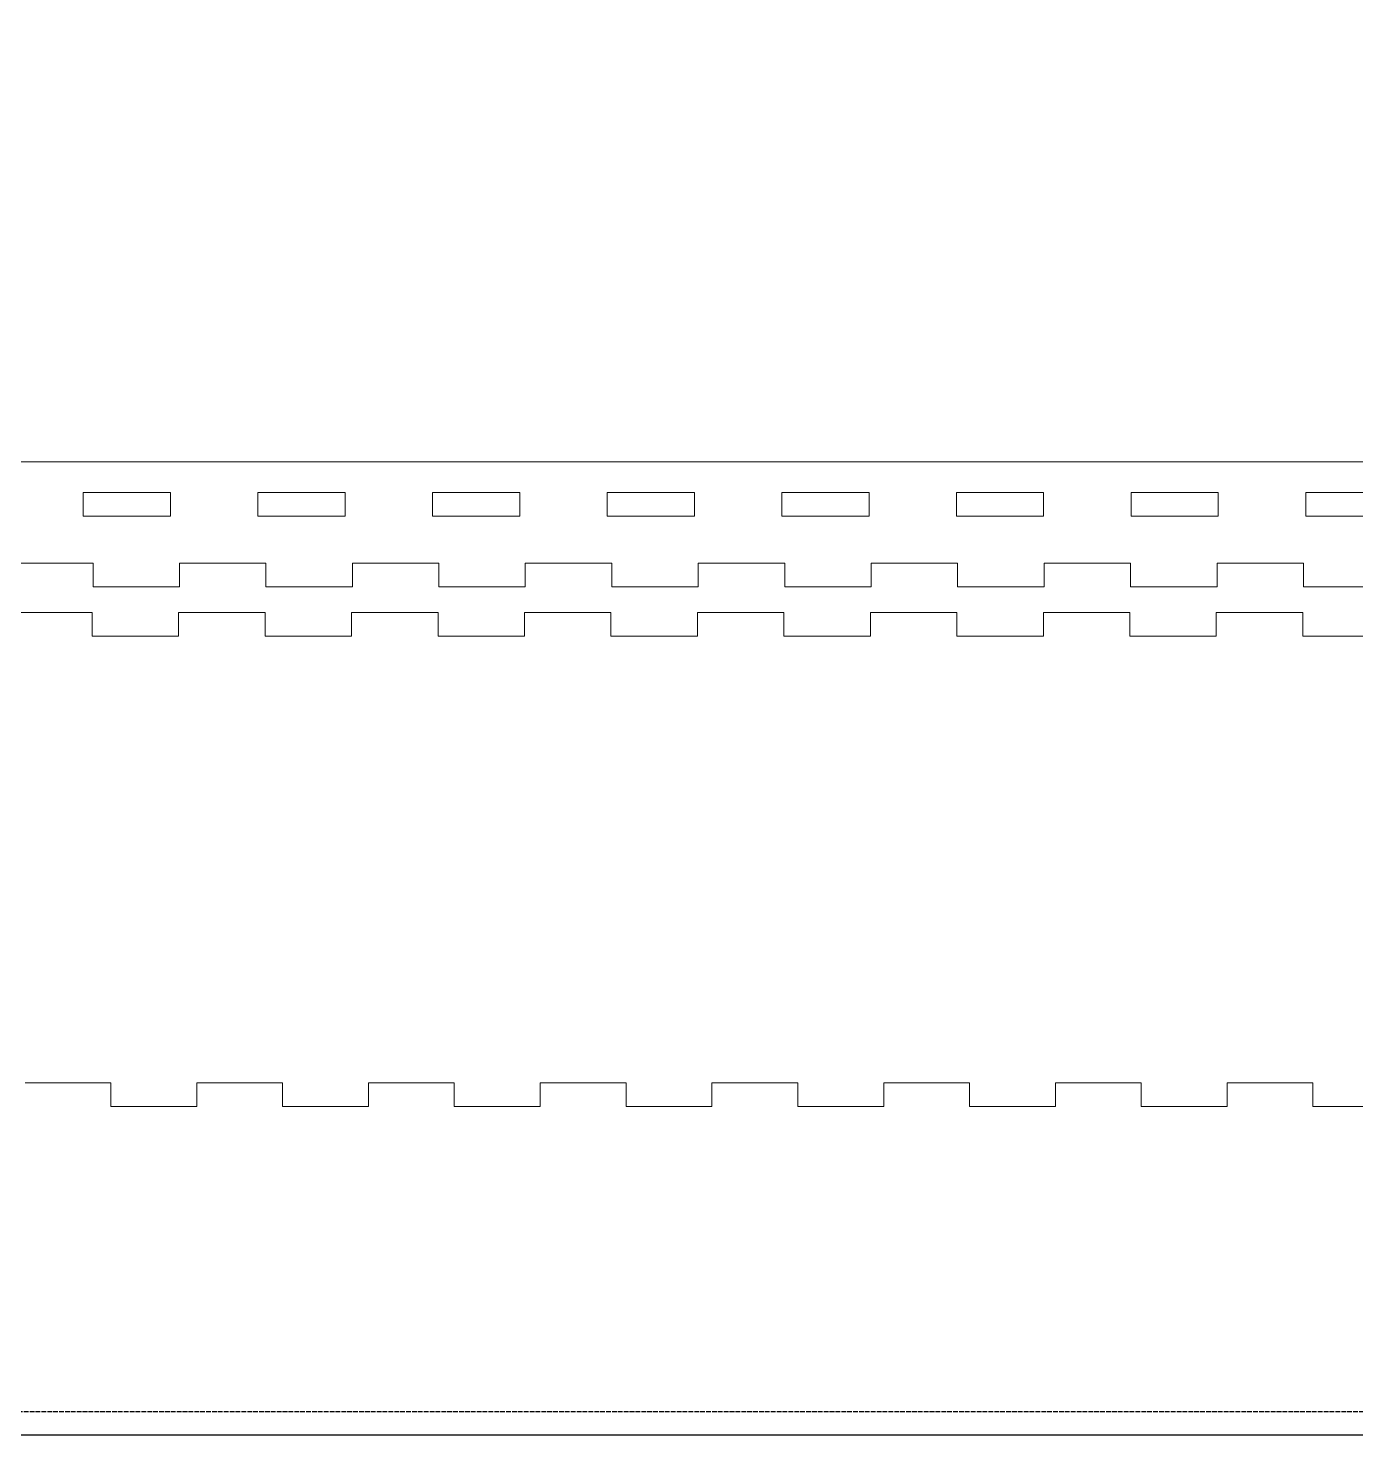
# Model space of a CAD drawing. Header units: millimetres. Extents: x 0 to 610, y 0 to 514.
# Drawn here: x 169.3 to 338.6, y 0 to 179.4 of the extents above; entities that cross this region are included whole.
import ezdxf

# ---------------------------------------------------------------- set-up
doc = ezdxf.new("R2010")
doc.units = ezdxf.units.MM
doc.header["$LTSCALE"] = 0.05
doc.linetypes.add('Dotted', pattern=[15, 12, -3])
doc.layers.get('0').update_dxf_attribs({"plot": 0})
doc.layers.add('CUT', color=1, linetype='Continuous', lineweight=0)

# ---------------------------------------------------------------- blocks, each defined once
blk = doc.blocks.new('top')
blk.add_lwpolyline([(137.82, -3), (126.79, -3), (126.79, 0), (115.77, 0), (115.77, -3), (104.74, -3), (104.74, 0), (93.72, 0), (93.72, -3), (82.69, -3), (82.69, 0), (71.67, 0), (71.67, -3), (60.64, -3), (60.64, 0), (49.62, 0), (49.62, -3), (38.59, -3), (38.59, 0), (27.56, 0), (27.56, -3), (16.54, -3), (16.54, 0), (5.51, 0), (5.51, -3), (-5.51, -3), (-5.51, 0), (-16.54, 0), (-16.54, -3), (-27.56, -3), (-27.56, 0), (-38.59, 0)])
for points in [[(-38.97, -12), (-38.97, -9), (-27.84, -9), (-27.84, -12)], [(-16.7, -12), (-16.7, -9), (-5.57, -9), (-5.57, -12)], [(5.57, -12), (5.57, -9), (16.7, -9), (16.7, -12)], [(27.84, -9), (38.97, -9), (38.97, -12), (27.84, -12)], [(50.11, -12), (50.11, -9), (61.24, -9), (61.24, -12)], [(72.38, -9), (83.51, -9), (83.51, -12), (72.38, -12)], [(94.65, -9), (105.78, -9), (105.78, -12), (94.65, -12)], [(116.92, -9), (128.05, -9), (128.05, -12), (116.92, -12)]]:
    blk.add_lwpolyline(points, close=True)
blk.add_lwpolyline([(201, -23.41), (201, -130.41, -0.414214), (193.5, -137.91), (-77.5, -137.91, -0.414214), (-85, -130.41), (-85, -23.41, -0.414214), (-77.5, -15.91), (193.5, -15.91, -0.414214)], format="xyb", close=True)
blk = doc.blocks.new('front_outer')
for points in [[(38.59, 60), (27.56, 60), (27.56, 63), (16.54, 63), (16.54, 60), (5.51, 60), (5.51, 63), (-5.51, 63), (-5.51, 60), (-16.54, 60), (-16.54, 63), (-27.56, 63), (-27.56, 60), (-38.59, 60), (-38.59, 63), (-49.62, 63), (-49.62, 60), (-60.64, 60), (-60.64, 63), (-71.67, 63), (-71.67, 60), (-82.69, 60), (-82.69, 63), (-93.72, 63), (-93.72, 60), (-104.74, 60), (-104.74, 63), (-115.77, 63), (-115.77, 60), (-126.79, 60), (-126.79, 63), (-137.82, 63)], [(-135.36, 3), (-124.41, 3), (-124.41, 0), (-113.46, 0), (-113.46, 3), (-102.51, 3), (-102.51, 0), (-91.56, 0), (-91.56, 3), (-80.62, 3), (-80.62, 0), (-69.67, 0), (-69.67, 3), (-58.72, 3), (-58.72, 0), (-47.77, 0), (-47.77, 3), (-36.82, 3), (-36.82, 0), (-25.87, 0), (-25.87, 3), (-14.92, 3), (-14.92, 0), (-3.97, 0), (-3.97, 3), (6.97, 3), (6.97, 0), (17.92, 0), (17.92, 3), (28.87, 3), (28.87, 0), (39.82, 0)]]:
    blk.add_lwpolyline(points)

msp = doc.modelspace()

# ---------------------------------------------------------------- linework, layer by layer
msp.add_lwpolyline([(0, 0), (610, 0), (610, 457), (0, 457)], close=True)
at = {"linetype": 'Dotted'}
msp.add_lwpolyline([(3, 3), (607, 3), (607, 454), (3, 454)], close=True, dxfattribs=at)

# ---------------------------------------------------------------- block references
at = {"layer": 'CUT', "rotation": 180}
msp.add_blockref('top', (304.36, 108.17), dxfattribs=at)
at = {"layer": 'CUT'}
msp.add_blockref('front_outer', (304.26, 41.88), dxfattribs=at)

doc.saveas('drawing.dxf')
